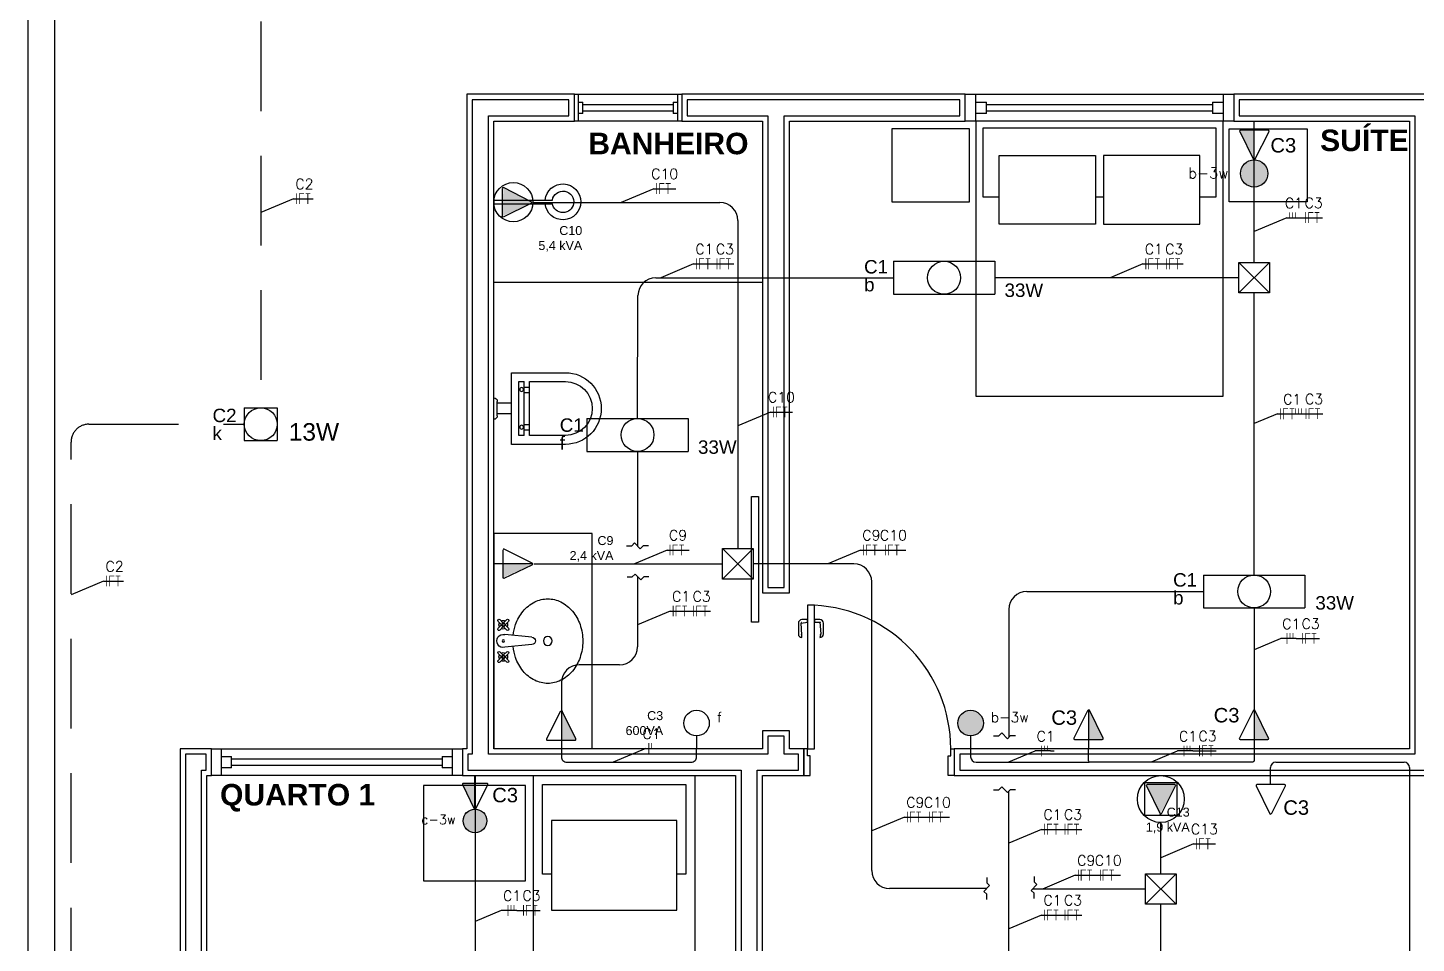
# Model space of a CAD drawing. Header units: millimetres. Extents: x 919107448 to 1838457809, y 576475876 to 1049404419.
# Drawn here: x 919228621 to 919229395, y 576497189 to 576497699 of the extents above; entities that cross this region are included whole.
import ezdxf
from ezdxf.enums import TextEntityAlignment as Align

# ---------------------------------------------------------------- set-up
doc = ezdxf.new("R2010")
doc.units = ezdxf.units.MM
doc.linetypes.add('DASHED', pattern=[0.75, 0.5, -0.25])
for name, color, linetype in [('3', 6, 'Continuous'), ('Arquitetura', 253, 'Continuous'), ('AZUL-SELO', 152, 'Continuous'), ('ENE-CAIXAS', 3, 'Continuous'), ('ENE-CIRCUITOS', 2, 'Continuous'), ('ENE-ELETRO_EMBUTIDO', 4, 'Continuous'), ('ENE-ELETRO_PISO', 4, 'DASHED'), ('ENE-FIAÇÃO', 2, 'Continuous'), ('ENE-INTERRUPTORES', 3, 'Continuous'), ('ENE-LUMINÁRIAS', 2, 'Continuous'), ('ENE-TABELAS', 1, 'Continuous'), ('ENE-TOMADAS', 3, 'Continuous')]:
    doc.layers.add(name, color=color, linetype=linetype)
doc.styles.add('Arial', font='arial.ttf')
doc.styles.add('R100', font='sasb____.pfb', dxfattribs={"height": 3})
doc.styles.add('SIMPLEX', font='simplex.shx')
doc.styles.get("Standard").update_dxf_attribs({"font": 'arial.ttf'})

# ---------------------------------------------------------------- blocks, each defined once
blk = doc.blocks.new('P80')
at = {"layer": 'Arquitetura'}
for points in [[(10, 0), (14, 0), (14, 80), (10, 80)], [(8, -15), (11.5, -15), (11.5, -4), (10, -4), (10, 0), (8, 0)], [(92, -15), (88.5, -15), (88.5, -4), (90, -4), (90, 0), (92, 0)]]:
    blk.add_lwpolyline(points, close=True, dxfattribs=at)
for points in [[(5, 70), (5, 64, 0.414214), (7, 62), (7, 63.5, -0.414214), (6.5, 64), (6.5, 70, -0.414214), (7, 70.5), (10, 70.5), (10, 72), (7, 72, 0.414214)], [(17.5, 64, -0.414214), (17, 63.5), (17, 62, 0.414214), (19, 64), (19, 70, 0.414214), (17, 72), (14, 72), (14, 70.5), (17, 70.5, -0.414214), (17.5, 70)]]:
    blk.add_lwpolyline(points, format="xyb", close=True, dxfattribs=at)
at = {"layer": 'Arquitetura', "linetype": 'Continuous'}
blk.add_arc((9.91, 0.01), 80.09, 359.99015, 87.07225, dxfattribs=at)
blk = doc.blocks.new('JAN')
at = {"layer": 'Arquitetura'}
for p, q in [((-50, -15), (-50, 0)), ((-50, 0), (50, 0)), ((-46, -15), (-46, 0)), ((46, 0), (46, -15)), ((50, 0), (50, -15)), ((-46, -4.375), (-42, -4.375)), ((-42, -10.625), (-42, -4.375)), ((42, -4.375), (46, -4.375)), ((42, -4.375), (42, -10.625)), ((-42, -5.625), (42, -5.625)), ((42, -9.375), (-42, -9.375)), ((50, -15), (-50, -15)), ((-42, -10.625), (-46, -10.625)), ((46, -10.625), (42, -10.625))]:
    blk.add_line(p, q, dxfattribs=at)
blk = doc.blocks.new('VASO')
at = {"layer": 'Arquitetura'}
for p, q in [((-20, 40), (-20, 10)), ((-15, 40), (-15, 20)), ((15, 20), (15, 40)), ((20, 10), (20, 40)), ((-15, 20), (15, 20)), ((-15, 17), (15, 17)), ((-15, 17), (-15, 14)), ((-12, 20), (-12, 17)), ((-9, 20), (-9, 17)), ((9, 17), (9, 20)), ((12, 17), (12, 20)), ((15, 14), (15, 17)), ((-20, 10), (20, 10)), ((-15, 14), (15, 14)), ((-3, 10), (-3, 2)), ((3, 10), (3, 2)), ((-6, 0), (6, 0)), ((-6, 0), (-6, 0)), ((-4, 2), (4, 2)), ((6, 0), (6, 0))]:
    blk.add_line(p, q, dxfattribs=at)
for centre in [(-10.42, 15.57), (10.58, 15.57)]:
    blk.add_circle(centre, 1.06, dxfattribs=at)
for centre, radius, start, end in [((0, 40), 20, 360, 180), ((0, 40), 15, 0, 180), ((-4, 0), 2, 90, 180), ((4, 0), 2, 0, 90)]:
    blk.add_arc(centre, radius, start, end, dxfattribs=at)
blk = doc.blocks.new('CHUV')
at = {"layer": 'Arquitetura'}
for p, q in [((0, 1), (32.72, 1)), ((0, -1), (0, 1)), ((0, -1), (32.72, -1))]:
    blk.add_line(p, q, dxfattribs=at)
for radius, start, end in [(10, 185.73917, 174.26083), (6, 9.59407, 170.40593), (6, 189.59407, 9.59407)]:
    blk.add_arc((38.63, 0), radius, start, end, dxfattribs=at)
blk = doc.blocks.new('TAMP1')
at = {"layer": 'Arquitetura'}
for p, q in [((-120, 0), (0, 0)), ((0, -55), (0, 0)), ((-120, -55), (-120, 0)), ((-72.02, -3.4), (-70.09, -5.33)), ((-70.09, -5.33), (-72.02, -7.26)), ((-71.03, -2.41), (-69.1, -4.34)), ((-69.1, -6.32), (-71.03, -8.25)), ((-67.17, -2.41), (-69.1, -4.34)), ((-69.1, -6.32), (-67.17, -8.25)), ((-66.18, -3.4), (-68.11, -5.33)), ((-68.11, -5.33), (-66.18, -7.26)), ((-62.14, -21.28), (-63.69, -6.23)), ((-58.15, -21.28), (-56.6, -6.23)), ((-54.11, -3.4), (-52.18, -5.33)), ((-52.18, -5.33), (-54.11, -7.26)), ((-53.12, -2.41), (-51.19, -4.34)), ((-51.19, -6.32), (-53.12, -8.25)), ((-49.26, -2.41), (-51.19, -4.34)), ((-51.19, -6.32), (-49.26, -8.25)), ((-48.27, -3.4), (-50.2, -5.33)), ((-50.2, -5.33), (-48.27, -7.26)), ((0, -55), (-120, -55))]:
    blk.add_line(p, q, dxfattribs=at)
blk.add_lwpolyline([(-63.21, -10.85, 0.054289), (-69.21, -12.2, 0.090532), (-76.66, -16.38, 0.10422), (-81.85, -22.9, 0.116509), (-83.57, -30.17, 0.116509), (-81.85, -37.45, 0.10422), (-76.66, -43.97, 0.090532), (-69.21, -48.15, 0.08277), (-60, -49.68, 0.08277), (-50.79, -48.15, 0.090532), (-43.34, -43.97, 0.10422), (-38.15, -37.45, 0.116509), (-36.43, -30.17, 0.116509), (-38.15, -22.9, 0.10422), (-43.34, -16.38, 0.090532), (-50.79, -12.2, 0.056834), (-57.07, -10.82, 0.056834)], format="xyb", dxfattribs=at)
for centre, radius in [((-69.1, -5.33), 0.99), ((-69.1, -5.33), 0.64), ((-60.14, -5.33), 0.64), ((-51.19, -5.33), 0.99), ((-51.19, -5.33), 0.64), ((-60.14, -30.19), 2.5)]:
    blk.add_circle(centre, radius, dxfattribs=at)
for centre, radius, start, end in [((-71.52, -2.91), 0.7, 45, 225), ((-71.52, -7.75), 0.7, 135, 315), ((-69.1, -5.33), 2.39, 152.03125, 207.96875), ((-69.1, -5.33), 2.39, 62.03125, 117.96875), ((-69.1, -5.33), 2.39, 242.03125, 297.96875), ((-66.68, -2.91), 0.7, 315, 135), ((-66.68, -7.75), 0.7, 225, 45), ((-69.1, -5.33), 2.39, 332.03125, 27.96875), ((-60.14, -5.33), 3.65, 345.77051, 194.22949), ((-53.61, -2.91), 0.7, 45, 225), ((-53.61, -7.75), 0.7, 135, 315), ((-51.19, -5.33), 2.39, 152.03125, 207.96875), ((-51.19, -5.33), 2.39, 62.03125, 117.96875), ((-51.19, -5.33), 2.39, 242.03125, 297.96875), ((-48.77, -2.91), 0.7, 315, 135), ((-48.77, -7.75), 0.7, 225, 45), ((-51.19, -5.33), 2.39, 332.03125, 27.96875), ((-60.14, -21.28), 2, 180, 0)]:
    blk.add_arc(centre, radius, start, end, dxfattribs=at)
blk = doc.blocks.new('cama de casal')
at = {"layer": 'Arquitetura'}
for p, q in [((919229256.19, 576497614.13), (919229256.19, 576497596.99)), ((919229274.5, 576497614.13), (919229256.19, 576497614.13)), ((919229274.5, 576497596.99), (919229274.5, 576497614.13)), ((919229335.47, 576497596.99), (919229335.47, 576497614.13)), ((919229335.47, 576497614.13), (919229353.78, 576497614.13)), ((919229353.78, 576497614.13), (919229353.78, 576497596.99)), ((919229256.19, 576497596.99), (919229274.5, 576497596.99)), ((919229353.78, 576497596.99), (919229335.47, 576497596.99))]:
    blk.add_line(p, q, dxfattribs=at)
at = {"layer": 'Arquitetura', "ltscale": 0.5}
for points in [[(919229334.03, 576497615.93), (919229275.95, 576497615.93), (919229275.95, 576497551.41), (919229334.03, 576497551.41)], [(919229281.43, 576497607.87), (919229304.02, 576497607.87), (919229304.02, 576497591.74), (919229281.43, 576497591.74)], [(919229328.54, 576497607.87), (919229305.96, 576497607.87), (919229305.96, 576497591.74), (919229328.54, 576497591.74)]]:
    blk.add_lwpolyline(points, close=True, dxfattribs=at)
for points in [[(919229328.54, 576497598.19), (919229332.41, 576497598.19), (919229332.41, 576497614.32), (919229277.56, 576497614.32), (919229277.56, 576497598.19), (919229281.43, 576497598.19)], [(919229304.02, 576497598.19), (919229305.96, 576497598.19)]]:
    blk.add_lwpolyline(points, dxfattribs=at)
blk = doc.blocks.new('Cama1')
at = {"layer": 'Arquitetura'}
for p, q in [((919228827.85, 576497275.45), (919228827.85, 576497212.7)), ((919228894.91, 576497275.45), (919228827.85, 576497275.45)), ((919228894.91, 576497212.7), (919228894.91, 576497275.45)), ((919228827.85, 576497212.7), (919228894.91, 576497212.7))]:
    blk.add_line(p, q, dxfattribs=at)
at = {"layer": 'Arquitetura', "ltscale": 0.5}
for points in [[(919228900.21, 576497282.07), (919229006.58, 576497282.07), (919229006.58, 576497057.53), (919228900.21, 576497057.53)], [(919228994.76, 576497252.53), (919228912.03, 576497252.53), (919228912.03, 576497193.44), (919228994.76, 576497193.44)]]:
    blk.add_lwpolyline(points, close=True, dxfattribs=at)
blk.add_lwpolyline([(919228912.03, 576497217.07), (919228906.12, 576497217.07), (919228906.12, 576497276.17), (919229000.67, 576497276.17), (919229000.67, 576497217.07), (919228994.76, 576497217.07)], dxfattribs=at)
blk = doc.blocks.new('*U84')
at = {"layer": 'ENE-TOMADAS'}
h = blk.add_hatch(color=256, dxfattribs=at)
h.dxf.hatch_style = 1
h.paths.add_polyline_path([(2278.406, 1294.6592, 0.286119), (2278.4016, 1294.662), (2278.4016, 1294.4979), (2278.4772, 1294.4979, 0.555066), (2278.4817, 1294.5051)])
at = {"layer": 'ENE-INTERRUPTORES', "color": 3}
blk.add_circle((2278.4016, 1294.7373), 0.0753, dxfattribs=at)
at = {"layer": 'ENE-TOMADAS'}
for p, q in [((2278.3971, 1294.6593), (2278.3194, 1294.5052)), ((2278.4016, 1294.662), (2278.4016, 1294.4979)), ((2278.4817, 1294.5051), (2278.406, 1294.6592)), ((2278.3239, 1294.4979), (2278.4772, 1294.4979)), ((2278.4016, 1294.4979), (2278.4016, 1294.4479))]:
    blk.add_line(p, q, dxfattribs=at)
for centre, start, end in [((2278.4016, 1294.657), 26.13269, 153.25441), ((2278.3239, 1294.5029), 153.25441, 270), ((2278.4772, 1294.5029), 270, 26.13269)]:
    blk.add_arc(centre, 0.005, start, end, dxfattribs=at)
blk = doc.blocks.new('*U88')
h = blk.add_hatch(color=3)
edge = h.paths.add_edge_path()
edge.add_arc((2279.419, 1294.572), 0.1, 0, 360)
at = {"color": 3}
blk.add_line((2279.419, 1294.472), (2279.419, 1294.372), dxfattribs=at)
blk.add_circle((2279.419, 1294.572), 0.1, dxfattribs=at)
blk = doc.blocks.new('*U91')
at = {"color": 3}
blk.add_line((2279.419, 1294.472), (2279.419, 1294.372), dxfattribs=at)
blk.add_circle((2279.419, 1294.572), 0.1, dxfattribs=at)
blk = doc.blocks.new('*U79')
at = {"layer": 'ENE-TOMADAS'}
h = blk.add_hatch(color=2, dxfattribs=at)
h.dxf.hatch_style = 1
h.paths.add_polyline_path([(2278.406, 1294.6592, 0.619553), (2278.3971, 1294.6593), (2278.3194, 1294.5052, 0.55857), (2278.3239, 1294.4979), (2278.4772, 1294.4979, 0.555066), (2278.4817, 1294.5051)])
for p, q in [((2278.3971, 1294.6593), (2278.3194, 1294.5052)), ((2278.4817, 1294.5051), (2278.406, 1294.6592)), ((2278.3239, 1294.4979), (2278.4772, 1294.4979))]:
    blk.add_line(p, q, dxfattribs=at)
blk.add_circle((2278.4, 1294.5599), 0.1086, dxfattribs=at)
for centre, start, end in [((2278.4016, 1294.657), 26.13269, 153.25441), ((2278.3239, 1294.5029), 153.25441, 270), ((2278.4772, 1294.5029), 270, 26.13269)]:
    blk.add_arc(centre, 0.005, start, end, dxfattribs=at)
blk = doc.blocks.new('*U102')
at = {"layer": 'ENE-TOMADAS'}
h = blk.add_hatch(color=256, dxfattribs=at)
h.dxf.hatch_style = 1
h.paths.add_polyline_path([(2278.4016, 1294.4979), (2278.4772, 1294.4979, 0.555066), (2278.4817, 1294.5051), (2278.406, 1294.6592, 0.286119), (2278.4016, 1294.662)])
for p, q in [((2278.3971, 1294.6593), (2278.3194, 1294.5052)), ((2278.4016, 1294.6607), (2278.4016, 1294.4965)), ((2278.4817, 1294.5051), (2278.406, 1294.6592)), ((2278.3239, 1294.4979), (2278.4772, 1294.4979)), ((2278.4016, 1294.4965), (2278.4016, 1294.4465))]:
    blk.add_line(p, q, dxfattribs=at)
for centre, start, end in [((2278.4016, 1294.657), 26.13269, 153.25441), ((2278.3239, 1294.5029), 153.25441, 270), ((2278.4772, 1294.5029), 270, 26.13269)]:
    blk.add_arc(centre, 0.005, start, end, dxfattribs=at)
blk = doc.blocks.new('*U104')
at = {"layer": 'ENE-TOMADAS'}
h = blk.add_hatch(color=2, dxfattribs=at)
h.dxf.hatch_style = 1
h.paths.add_polyline_path([(2278.406, 1294.6592, 0.619553), (2278.3971, 1294.6593), (2278.3194, 1294.5052, 0.55857), (2278.3239, 1294.4979), (2278.4772, 1294.4979, 0.555066), (2278.4817, 1294.5051)])
for p, q in [((2278.3971, 1294.6593), (2278.3194, 1294.5052)), ((2278.4817, 1294.5051), (2278.406, 1294.6592)), ((2278.3239, 1294.4979), (2278.4772, 1294.4979))]:
    blk.add_line(p, q, dxfattribs=at)
blk.add_lwpolyline([(2278.3116, 1294.4879), (2278.4916, 1294.4879), (2278.4916, 1294.6679), (2278.3116, 1294.6679)], close=True, dxfattribs=at)
blk.add_circle((2278.4016, 1294.5779), 0.13, dxfattribs=at)
for centre, start, end in [((2278.4016, 1294.657), 26.13269, 153.25441), ((2278.3239, 1294.5029), 153.25441, 270), ((2278.4772, 1294.5029), 270, 26.13269)]:
    blk.add_arc(centre, 0.005, start, end, dxfattribs=at)
blk = doc.blocks.new('*U78')
at = {"layer": 'ENE-TOMADAS'}
for p, q in [((2278.3971, 1294.6593), (2278.3194, 1294.5052)), ((2278.4817, 1294.5051), (2278.406, 1294.6592)), ((2278.3239, 1294.4979), (2278.4772, 1294.4979)), ((2278.4016, 1294.4979), (2278.4016, 1294.4479))]:
    blk.add_line(p, q, dxfattribs=at)
for centre, start, end in [((2278.4016, 1294.657), 26.13269, 153.25441), ((2278.3239, 1294.5029), 153.25441, 270), ((2278.4772, 1294.5029), 270, 26.13269)]:
    blk.add_arc(centre, 0.005, start, end, dxfattribs=at)
blk = doc.blocks.new('caixa de passagem')
at = {"layer": 'ENE-CAIXAS', "color": 1}
for p, q in [((919229720.2, 576497407), (919229682, 576497368.8)), ((919229720.2, 576497368.8), (919229682, 576497407))]:
    blk.add_line(p, q, dxfattribs=at)
at = {"layer": 'ENE-CAIXAS'}
blk.add_lwpolyline([(919229720.2, 576497368.8), (919229682, 576497368.8), (919229682, 576497407), (919229720.2, 576497407)], close=True, dxfattribs=at)
blk = doc.blocks.new('I')
at = {"layer": '3'}
for p, q in [((0, 0.0354), (-0.0177, 0.0177)), ((-0.0177, 0.0177), (0.0177, -0.0177)), ((0, 0.0677), (0, 0.0354)), ((0, -0.0354), (0.0177, -0.0177)), ((0, -0.0677), (0, -0.0354))]:
    blk.add_line(p, q, dxfattribs=at)
blk = doc.blocks.new('*U150')
at = {"layer": 'ENE-FIAÇÃO', "color": 1}
blk.add_line((0.1, 0), (-0.1, 0), dxfattribs=at)
at = {"layer": 'ENE-FIAÇÃO', "const_width": 0.0121}
for points in [[(-0.05, 0.091), (-0.05, -0.091)], [(0, 0.091), (0, 0)], [(0.05, 0.091), (0.05, 0)]]:
    blk.add_lwpolyline(points, dxfattribs=at)
blk = doc.blocks.new('*U146')
at = {"layer": 'ENE-FIAÇÃO', "color": 1}
blk.add_line((-0.165, -0.003), (0.167, -0.003), dxfattribs=at)
at = {"layer": 'ENE-FIAÇÃO', "const_width": 0.0121}
for points in [[(-0.115, 0.091), (-0.115, -0.091)], [(0.013, 0.085), (-0.066, 0.085), (-0.066, -0.091)], [(0.038, 0.085), (0.117, 0.085)], [(0.077, 0.085), (0.077, -0.091)]]:
    blk.add_lwpolyline(points, dxfattribs=at)
blk = doc.blocks.new('*U153')
at = {"layer": 'ENE-FIAÇÃO', "color": 1}
blk.add_line((-0.229, 0.002), (0.229, 0.002), dxfattribs=at)
at = {"layer": 'ENE-FIAÇÃO', "const_width": 0.0121}
for points in [[(-0.179, 0.093), (-0.179, -0.09)], [(-0.05, 0.087), (-0.129, 0.087), (-0.129, -0.09)], [(-0.025, 0.087), (0.054, 0.087)], [(0.015, 0.087), (0.015, -0.09)], [(0.079, 0.093), (0.079, 0.002)], [(0.129, 0.093), (0.129, 0.002)], [(0.179, 0.093), (0.179, 0.002)]]:
    blk.add_lwpolyline(points, dxfattribs=at)
blk = doc.blocks.new('*U151')
at = {"layer": 'ENE-FIAÇÃO', "color": 1}
blk.add_line((-0.1, 0), (0.1, 0), dxfattribs=at)
at = {"layer": 'ENE-FIAÇÃO', "const_width": 0.0121}
for points in [[(-0.05, 0.091), (-0.05, 0)], [(0, 0.091), (0, 0)], [(0.05, 0.091), (0.05, 0)]]:
    blk.add_lwpolyline(points, dxfattribs=at)
blk = doc.blocks.new('*U148')
at = {"layer": 'ENE-FIAÇÃO', "color": 1}
blk.add_line((-0.075, 0), (0.075, 0), dxfattribs=at)
at = {"layer": 'ENE-FIAÇÃO', "const_width": 0.0121}
for points in [[(-0.025, 0.091), (-0.025, -0.091)], [(0.025, 0.091), (0.025, 0)]]:
    blk.add_lwpolyline(points, dxfattribs=at)

msp = doc.modelspace()

# ---------------------------------------------------------------- hatches: boundary and pattern name
at = {"layer": 'AZUL-SELO'}
h = msp.add_hatch(color=3, dxfattribs=at)
h.dxf.hatch_style = 1
h.paths.add_polyline_path([(919229297.32, 576497617.94, 1), (919229312.48, 576497617.94, 1)])
h = msp.add_hatch(color=3, dxfattribs=at)
h.dxf.hatch_style = 1
h.paths.add_polyline_path([(919228863.56, 576497256.8, 1), (919228876.7, 576497256.8, 1)])

# ---------------------------------------------------------------- linework, layer by layer
at = {"layer": 'Arquitetura'}
for p, q in [((919228620.57, 576499029.07), (919228620.57, 576496029.07)), ((919228635.57, 576499014.07), (919228635.57, 576496029.07)), ((919229030.57, 576497557.07), (919228880.57, 576497557.07))]:
    msp.add_line(p, q, dxfattribs=at)
for points in [[(919229030.57, 576497307.07), (919229030.57, 576497297.07), (919229030.57, 576497297.07), (919228880.57, 576497297.07), (919228880.57, 576497647.07), (919228925.57, 576497647.07), (919228925.57, 576497662.07), (919228865.57, 576497662.07), (919228865.57, 576497297.07), (919228863.07, 576497297.07), (919228863.07, 576497282.07), (919229015.57, 576497282.07), (919229015.57, 576496984.07), (919229030.57, 576496984.07), (919229030.57, 576497282.07), (919229053.57, 576497282.07), (919229053.57, 576497297.07), (919229045.57, 576497297.07), (919229045.57, 576497307.07)], [(919229033.57, 576497304.07), (919229033.57, 576497294.07), (919228877.57, 576497294.07), (919228877.57, 576497650.07), (919228922.57, 576497650.07), (919228922.57, 576497659.07), (919228868.57, 576497659.07), (919228868.57, 576497294.07), (919228866.07, 576497294.07), (919228866.07, 576497285.07), (919229018.57, 576497285.07), (919229018.57, 576496987.07), (919229027.57, 576496987.07), (919229027.57, 576497285.07), (919229050.57, 576497285.07), (919229050.57, 576497294.07), (919229042.57, 576497294.07), (919229042.57, 576497304.07)], [(919229045.57, 576497384.07), (919229045.57, 576497647.07), (919229143.57, 576497647.07), (919229143.57, 576497662.07), (919228985.57, 576497662.07), (919228985.57, 576497647.07), (919229030.57, 576497647.07), (919229030.57, 576497384.07)], [(919229042.57, 576497387.07), (919229042.57, 576497650.07), (919229140.57, 576497650.07), (919229140.57, 576497659.07), (919228988.57, 576497659.07), (919228988.57, 576497650.07), (919229033.57, 576497650.07), (919229033.57, 576497387.07)], [(919229414.57, 576497297.07), (919229406.57, 576497297.07), (919229406.57, 576497647.07), (919229406.57, 576497647.07), (919229406.57, 576497662.07), (919229293.57, 576497662.07), (919229293.57, 576497647.07), (919229391.57, 576497647.07), (919229391.57, 576497297.07), (919229137.57, 576497297.07), (919229137.57, 576497282.07), (919229414.57, 576497282.07)], [(919229411.57, 576497294.07), (919229403.57, 576497294.07), (919229403.57, 576497650.07), (919229403.57, 576497650.07), (919229403.57, 576497659.07), (919229296.57, 576497659.07), (919229296.57, 576497650.07), (919229394.57, 576497650.07), (919229394.57, 576497294.07), (919229140.57, 576497294.07), (919229140.57, 576497285.07), (919229411.57, 576497285.07)], [(919229028.34, 576497367.66), (919229024.34, 576497367.66), (919229024.34, 576497437.66), (919229028.34, 576497437.66)], [(919228720.57, 576496877.07), (919229015.57, 576496877.07), (919229015.57, 576496869.07), (919229030.57, 576496869.07), (919229030.57, 576496900.07), (919229015.57, 576496900.07), (919229015.57, 576496892.07), (919228720.57, 576496892.07), (919228720.57, 576497282.07), (919228723.07, 576497282.07), (919228723.07, 576497297.07), (919228705.57, 576497297.07), (919228705.57, 576496179.07), (919228720.57, 576496179.07), (919228720.57, 576496567.07), (919228768.07, 576496567.07), (919228768.07, 576496582.07), (919228720.57, 576496582.07)], [(919228717.57, 576496880.07), (919229018.57, 576496880.07), (919229018.57, 576496872.07), (919229027.57, 576496872.07), (919229027.57, 576496897.07), (919229018.57, 576496897.07), (919229018.57, 576496889.07), (919228717.57, 576496889.07), (919228717.57, 576497285.07), (919228720.07, 576497285.07), (919228720.07, 576497294.07), (919228708.57, 576497294.07), (919228708.57, 576496182.07), (919228717.57, 576496182.07), (919228717.57, 576496570.07), (919228765.07, 576496570.07), (919228765.07, 576496579.07), (919228717.57, 576496579.07)]]:
    msp.add_lwpolyline(points, close=True, dxfattribs=at)
at = {"layer": 'AZUL-SELO'}
for centre, radius in [((919229304.9, 576497617.94), 7.58), ((919228870.13, 576497256.8), 6.57)]:
    msp.add_circle(centre, radius, dxfattribs=at)
at = {"layer": 'ENE-ELETRO_EMBUTIDO'}
for p, q in [((919229304.9, 576497568.29), (919229304.9, 576497647.07)), ((919228902.42, 576497601.73), (919229006.76, 576497601.73)), ((919229016.76, 576497591.73), (919229016.76, 576497408.67)), ((919228971.07, 576497559.78), (919229103.61, 576497559.78)), ((919228960.81, 576497481.25), (919228961.07, 576497549.82)), ((919228960.82, 576497462.9), (919228960.82, 576497410.18)), ((919229081.49, 576497400.16), (919229025.27, 576497400.16)), ((919228960.82, 576497393.07), (919228960.82, 576497353.85)), ((919229091.49, 576497229.09), (919229091.49, 576497390.16)), ((919229178.04, 576497384.76), (919229276.63, 576497384.76)), ((919229168.04, 576497374.76), (919229168.04, 576497303.45)), ((919229304.89, 576497375.58), (919229304.89, 576497294.07)), ((919228950.82, 576497343.85), (919228928.33, 576497343.85)), ((919228918.33, 576497333.85), (919228918.33, 576497318.38)), ((919229146.68, 576497297.07), (919229146.68, 576497292.57)), ((919229149.68, 576497289.57), (919229212.74, 576497289.57)), ((919229314.05, 576497282.07), (919229314.05, 576497286.57)), ((919229317.05, 576497289.57), (919229388.57, 576497289.57)), ((919229391.57, 576497286.57), (919229391.57, 576497174.7)), ((919228870.13, 576497282.07), (919228870.13, 576497174.7)), ((919229168.04, 576497174.7), (919229168.04, 576497273.4)), ((919229252.78, 576497227.3), (919229252.79, 576497255.9)), ((919229155.64, 576497219.09), (919229101.49, 576497219.09)), ((919229252.76, 576497176.88), (919229252.77, 576497210.29))]:
    msp.add_line(p, q, dxfattribs=at)
for points in [[(919229296.39, 576497559.78), (919229160.13, 576497559.78)], [(919229304.9, 576497393.94), (919229304.9, 576497551.27)], [(919228902.91, 576497400.16), (919229008.26, 576497400.16)], [(919229244.27, 576497218.79), (919229181.23, 576497218.81)]]:
    msp.add_lwpolyline(points, dxfattribs=at)
for points in [[(919228918.32, 576497296.68), (919228918.32, 576497292.57, 0.414214), (919228921.32, 576497289.57), (919228990.78, 576497289.57, 0.414214), (919228993.78, 576497292.57), (919228993.78, 576497297.07)], [(919229304.89, 576497294.07), (919229304.89, 576497290.57, -0.414214), (919229303.89, 576497289.57), (919229213.3, 576497289.57, -0.414214), (919229212.5, 576497290.37), (919229212.5, 576497297.07)]]:
    msp.add_lwpolyline(points, format="xyb", dxfattribs=at)
for centre, radius, start, end in [((919229006.76, 576497591.73), 10, 0, 90), ((919228971.07, 576497549.78), 10, 90, 179.78841), ((919229081.49, 576497390.16), 10, 0, 90), ((919229178.04, 576497374.76), 10, 90, 180), ((919228950.82, 576497353.85), 10, 270, 0), ((919228928.33, 576497333.85), 10, 90, 180), ((919229149.68, 576497292.57), 3, 180, 270), ((919229317.05, 576497286.57), 3, 90, 180), ((919229388.57, 576497286.57), 3, 0, 90), ((919229101.49, 576497229.09), 10, 180, 270)]:
    msp.add_arc(centre, radius, start, end, dxfattribs=at)
at = {"layer": 'ENE-ELETRO_PISO', "ltscale": 100}
for p, q in [((919228750.57, 576497852.74), (919228750.62, 576497487.25)), ((919228654.7, 576497478.06), (919228741.4, 576497478.08)), ((919228644.71, 576496933.38), (919228644.71, 576497468.06))]:
    msp.add_line(p, q, dxfattribs=at)
msp.add_arc((919228654.71, 576497468.06), 10, 90.00871, 180, dxfattribs=at)
at = {"layer": 'ENE-FIAÇÃO', "color": 240}
msp.add_line((919229328.92, 576497483.85), (919229329.32, 576497483.85), dxfattribs=at)
at = {"layer": 'ENE-FIAÇÃO', "color": 1}
for points in [[(919228768.81, 576497603.78), (919228750.6, 576497596.11)], [(919228969.84, 576497609.41), (919228951.63, 576497601.73)], [(919229323.11, 576497593.24), (919229304.9, 576497585.57)], [(919228992.01, 576497567.45), (919228973.8, 576497559.78)], [(919229242.77, 576497567.45), (919229224.56, 576497559.78)], [(919229034.97, 576497484.81), (919229016.76, 576497477.14)], [(919229317.88, 576497483.85), (919229304.9, 576497478.38)], [(919228977.31, 576497407.84), (919228959.11, 576497400.16)], [(919229085.18, 576497407.84), (919229066.97, 576497400.16)], [(919228662.91, 576497390.52), (919228644.71, 576497382.84)], [(919228979.03, 576497373.78), (919228960.82, 576497366.11)], [(919229319.46, 576497358.43), (919229304.89, 576497352.29)], [(919228965.47, 576497297.25), (919228947.27, 576497289.57)], [(919229182.46, 576497295.71), (919229167.89, 576497289.57)], [(919229261.89, 576497295.71), (919229247.33, 576497289.57)], [(919229109.7, 576497258.87), (919229091.49, 576497251.2)], [(919229186.25, 576497252.06), (919229168.04, 576497244.39)], [(919229270.99, 576497243.93), (919229252.79, 576497236.26)], [(919229205.05, 576497226.48), (919229186.84, 576497218.81)], [(919228884.7, 576497206.76), (919228870.13, 576497200.62)], [(919229186.25, 576497204.25), (919229168.04, 576497196.58)]]:
    msp.add_lwpolyline(points, dxfattribs=at)
at = {"layer": 'ENE-LUMINÁRIAS'}
for p, q in [((919229103.61, 576497568.96), (919229160.13, 576497568.96)), ((919229103.61, 576497568.96), (919229103.61, 576497550.6)), ((919229160.13, 576497568.96), (919229160.13, 576497550.6)), ((919229103.61, 576497550.6), (919229160.13, 576497550.6)), ((919228741.4, 576497487.25), (919228759.75, 576497487.25)), ((919228741.4, 576497487.25), (919228741.4, 576497468.89)), ((919228759.75, 576497487.25), (919228759.75, 576497468.89)), ((919228932.56, 576497481.25), (919228989.08, 576497481.25)), ((919228932.56, 576497481.25), (919228932.56, 576497462.9)), ((919228989.08, 576497481.25), (919228989.08, 576497462.9)), ((919228741.4, 576497468.89), (919228759.75, 576497468.89)), ((919228932.56, 576497462.9), (919228989.08, 576497462.9)), ((919229276.63, 576497393.94), (919229333.16, 576497393.94)), ((919229276.63, 576497393.94), (919229276.63, 576497375.58)), ((919229333.16, 576497393.94), (919229333.16, 576497375.58)), ((919229276.63, 576497375.58), (919229333.16, 576497375.58))]:
    msp.add_line(p, q, dxfattribs=at)
for centre in [(919229131.87, 576497559.78), (919228750.57, 576497478.07), (919228960.82, 576497472.07), (919229304.89, 576497384.76)]:
    msp.add_circle(centre, 9.18, dxfattribs=at)
at = {"layer": 'ENE-TABELAS'}
for p, q in [((919228980.88, 576497609.41), (919228982.11, 576497609.41)), ((919229329.75, 576497593.24), (919229331.94, 576497593.24)), ((919229003.05, 576497567.45), (919229003.45, 576497567.45)), ((919229253.81, 576497567.45), (919229254.21, 576497567.45)), ((919229046.01, 576497484.81), (919229047.24, 576497484.81)), ((919228988.35, 576497407.84), (919228989.59, 576497407.84)), ((919229096.22, 576497407.84), (919229097.45, 576497407.84)), ((919229108.49, 576497407.84), (919229110.46, 576497407.83)), ((919228990.07, 576497373.78), (919228990.47, 576497373.78)), ((919229319.7, 576497358.52), (919229319.46, 576497358.43)), ((919229321.63, 576497358.52), (919229319.7, 576497358.52)), ((919229328.28, 576497358.52), (919229330.28, 576497358.52)), ((919229182.7, 576497295.81), (919229182.46, 576497295.71)), ((919229184.63, 576497295.81), (919229182.7, 576497295.81)), ((919229191.28, 576497295.81), (919229193.28, 576497295.81)), ((919229262.13, 576497295.81), (919229261.89, 576497295.71)), ((919229264.07, 576497295.81), (919229262.13, 576497295.81)), ((919229270.71, 576497295.81), (919229272.71, 576497295.81)), ((919229120.74, 576497258.87), (919229121.97, 576497258.87)), ((919229133.01, 576497258.87), (919229134.98, 576497258.86)), ((919229197.29, 576497252.06), (919229197.69, 576497252.06)), ((919229282.03, 576497243.93), (919229283.26, 576497243.93)), ((919229216.09, 576497226.48), (919229217.32, 576497226.48)), ((919229228.36, 576497226.48), (919229230.32, 576497226.47)), ((919228884.93, 576497206.86), (919228884.7, 576497206.76)), ((919228886.87, 576497206.86), (919228884.93, 576497206.86)), ((919228893.51, 576497206.86), (919228895.52, 576497206.86)), ((919229197.29, 576497204.25), (919229197.69, 576497204.25))]:
    msp.add_line(p, q, dxfattribs=at)

# ---------------------------------------------------------------- block references
at = {"color": 4}
for name, p, xscale, yscale, zscale, rotation in [('*U84', (919458679.89, 576627963.85), 100.6736407914391, 100.6736407914391, 100.6736407914391, 179.9999969692831), ('*U79', (919098563.47, 576726976.73), 100.6736407914391, 100.6736407914391, 100.6736407914391, 269.9999969692831), ('*U102', (919098563.95, 576726775.16), 100.6736407914392, 100.6736407914392, 100.6736407914392, 269.9999948566795), ('*U102', (918999543.33, 576366980.06), 100.6736407914391, 100.6736407914391, 100.6736407914391, 359.9999940256827), ('*U102', (918999837.52, 576366980.44), 100.6736407914391, 100.6736407914391, 100.6736407914391, 359.9999969692831), ('*U102', (918999929.91, 576366980.44), 100.6736407914391, 100.6736407914391, 100.6736407914391, 359.9999969692831), ('*U84', (919427854.8, 576610332.94), 87.33520404667817, 87.33520404667817, 87.33520404667817, 179.9999969692831), ('*U104', (919458627.79, 576627598.85), 100.6736407914391, 100.6736407914391, 100.6736407914391, 179.999996969283), ('*U78', (919458689.04, 576627598.84), 100.6736407914391, 100.6736407914391, 100.6736407914391, 179.999996969283)]:
    msp.add_blockref(name, p, dxfattribs=dict(at, xscale=xscale, yscale=yscale, zscale=zscale, rotation=rotation))
at = {"layer": '3', "xscale": -90.32561945039905, "yscale": 90.32561945039905, "zscale": 90.32561945039905, "rotation": 90}
for p in [(919228960.78, 576497410.21), (919228961.06, 576497392.86), (919229165.61, 576497304.25), (919229165.6, 576497274.18)]:
    msp.add_blockref('I', p, dxfattribs=at)
at = {"layer": '3', "xscale": -90.32561945039905, "yscale": 90.32561945039905, "zscale": 90.32561945039905}
for p in [(919229155.64, 576497219.09), (919229182.05, 576497219.64)]:
    msp.add_blockref('I', p, dxfattribs=at)
at = {"layer": 'Arquitetura'}
for p, xscale in [((919228955.57, 576497662.07), 0.5999999999985448), ((919229218.57, 576497662.07), 1.5), ((919228793.07, 576497297.07), 1.400000000001455)]:
    msp.add_blockref('JAN', p, dxfattribs=dict(at, xscale=xscale))
at = {"layer": 'Arquitetura', "xscale": 2.376212463152352, "yscale": 2.376212463152352, "zscale": 2.376212463152352}
msp.add_blockref('cama de casal', (-1265054912.43, -793383172.89), dxfattribs=at)
at = {"layer": 'Arquitetura', "xscale": -1}
for name, p, rotation in [('CHUV', (919228880.57, 576497602.07), 180), ('VASO', (919228880.57, 576497486.81), 270), ('TAMP1', (919228880.57, 576497297.07), 90)]:
    msp.add_blockref(name, p, dxfattribs=dict(at, rotation=rotation))
at = {"layer": 'Arquitetura'}
msp.add_blockref('P80', (919229045.57, 576497297.07), dxfattribs=at)
at = {"layer": 'AZUL-SELO', "xscale": 0.846742886626804, "yscale": 0.846742886626804, "zscale": 0.846742886626804}
msp.add_blockref('Cama1', (140878370.29, 88352309.32), dxfattribs=at)
at = {"layer": 'ENE-FIAÇÃO', "color": 3}
ref = msp.add_blockref('*U146', (919228975.33, 576497609.51), dxfattribs=dict(at, xscale=33.22527574230886, yscale=33.22527574230886, zscale=33.22527574230886))
ref.add_attrib('QXXX', 'C10', dxfattribs={"color": 7, "height": 5.763, "style": 'SIMPLEX'}).set_placement((919228975.97, 576497614.8), align=Align.CENTER)
ref = msp.add_blockref('*U146', (919228774.3, 576497603.88), dxfattribs=dict(at, xscale=33.22527574230886, yscale=33.22527574230886, zscale=33.22527574230886))
ref.add_attrib('QXXX', 'C2', dxfattribs={"color": 7, "height": 5.763, "style": 'SIMPLEX'}).set_placement((919228774.94, 576497609.17), align=Align.CENTER)
ref = msp.add_blockref('*U151', (919229326.43, 576497593.24), dxfattribs=dict(at, xscale=33.22527574230886, yscale=33.22527574230886, zscale=33.22527574230886))
ref.add_attrib('QXXX', 'C1', dxfattribs={"color": 7, "height": 5.763, "style": 'SIMPLEX'}).set_placement((919229327.06, 576497598.53), align=Align.CENTER)
ref = msp.add_blockref('*U146', (919229337.44, 576497593.34), dxfattribs=dict(at, xscale=33.22527574230886, yscale=33.22527574230886, zscale=33.22527574230886))
ref.add_attrib('QXXX', 'C3', dxfattribs={"color": 7, "height": 5.763, "style": 'SIMPLEX'}).set_placement((919229338.07, 576497598.63), align=Align.CENTER)
ref = msp.add_blockref('*U146', (919228997.5, 576497567.55), dxfattribs=dict(at, xscale=33.22527574230886, yscale=33.22527574230886, zscale=33.22527574230886))
ref.add_attrib('QXXX', 'C1', dxfattribs={"color": 7, "height": 5.763, "style": 'SIMPLEX'}).set_placement((919228998.14, 576497572.84), align=Align.CENTER)
ref = msp.add_blockref('*U146', (919229008.95, 576497567.55), dxfattribs=dict(at, xscale=33.22527574230886, yscale=33.22527574230886, zscale=33.22527574230886))
ref.add_attrib('QXXX', 'C3', dxfattribs={"color": 7, "height": 5.763, "style": 'SIMPLEX'}).set_placement((919229009.58, 576497572.84), align=Align.CENTER)
ref = msp.add_blockref('*U146', (919229248.26, 576497567.55), dxfattribs=dict(at, xscale=33.22527574230886, yscale=33.22527574230886, zscale=33.22527574230886))
ref.add_attrib('QXXX', 'C1', dxfattribs={"color": 7, "height": 5.763, "style": 'SIMPLEX'}).set_placement((919229248.89, 576497572.84), align=Align.CENTER)
ref = msp.add_blockref('*U146', (919229259.7, 576497567.55), dxfattribs=dict(at, xscale=33.22527574230886, yscale=33.22527574230886, zscale=33.22527574230886))
ref.add_attrib('QXXX', 'C3', dxfattribs={"color": 7, "height": 5.763, "style": 'SIMPLEX'}).set_placement((919229260.33, 576497572.84), align=Align.CENTER)
at = {"layer": 'ENE-FIAÇÃO', "xscale": 0.4458929892819983, "yscale": 0.4458929892819983, "zscale": 0.4458929892819983}
for p in [(509351225.63, 319441416.17), (509350937.5, 319441256.55), (509351173.51, 319441075.18)]:
    msp.add_blockref('caixa de passagem', p, dxfattribs=at)
at = {"layer": 'ENE-FIAÇÃO', "color": 3}
ref = msp.add_blockref('*U146', (919229040.46, 576497484.91), dxfattribs=dict(at, xscale=33.22527574230886, yscale=33.22527574230886, zscale=33.22527574230886))
ref.add_attrib('QXXX', 'C10', dxfattribs={"color": 7, "height": 5.763, "style": 'SIMPLEX'}).set_placement((919229041.1, 576497490.2), align=Align.CENTER)
ref = msp.add_blockref('*U153', (919229325.49, 576497483.8), dxfattribs=dict(at, xscale=33.22527574230886, yscale=33.22527574230886, zscale=33.22527574230886))
ref.add_attrib('QXXX', 'C1', dxfattribs={"color": 7, "height": 5.763, "style": 'SIMPLEX'}).set_placement((919229326.12, 576497489.09), align=Align.CENTER)
ref = msp.add_blockref('*U146', (919229337.65, 576497483.95), dxfattribs=dict(at, xscale=33.22527574230886, yscale=33.22527574230886, zscale=33.22527574230886))
ref.add_attrib('QXXX', 'C3', dxfattribs={"color": 7, "height": 5.763, "style": 'SIMPLEX'}).set_placement((919229338.29, 576497489.24), align=Align.CENTER)
ref = msp.add_blockref('*U146', (919228982.81, 576497407.94), dxfattribs=dict(at, xscale=33.22527574230886, yscale=33.22527574230886, zscale=33.22527574230886))
ref.add_attrib('QXXX', 'C9', dxfattribs={"color": 7, "height": 5.763, "style": 'SIMPLEX'}).set_placement((919228983.44, 576497413.22), align=Align.CENTER)
ref = msp.add_blockref('*U146', (919229090.67, 576497407.94), dxfattribs=dict(at, xscale=33.22527574230886, yscale=33.22527574230886, zscale=33.22527574230886))
ref.add_attrib('QXXX', 'C9', dxfattribs={"color": 7, "height": 5.763, "style": 'SIMPLEX'}).set_placement((919229091.31, 576497413.22), align=Align.CENTER)
ref = msp.add_blockref('*U146', (919229102.95, 576497407.94), dxfattribs=dict(at, xscale=33.22527574230886, yscale=33.22527574230886, zscale=33.22527574230886))
ref.add_attrib('QXXX', 'C10', dxfattribs={"color": 7, "height": 5.763, "style": 'SIMPLEX'}).set_placement((919229103.58, 576497413.22), align=Align.CENTER)
ref = msp.add_blockref('*U146', (919228668.41, 576497390.61), dxfattribs=dict(at, xscale=33.22527574230886, yscale=33.22527574230886, zscale=33.22527574230886))
ref.add_attrib('QXXX', 'C2', dxfattribs={"color": 7, "height": 5.763, "style": 'SIMPLEX'}).set_placement((919228669.04, 576497395.9), align=Align.CENTER)
ref = msp.add_blockref('*U146', (919228984.52, 576497373.88), dxfattribs=dict(at, xscale=33.22527574230886, yscale=33.22527574230886, zscale=33.22527574230886))
ref.add_attrib('QXXX', 'C1', dxfattribs={"color": 7, "height": 5.763, "style": 'SIMPLEX'}).set_placement((919228985.15, 576497379.17), align=Align.CENTER)
ref = msp.add_blockref('*U146', (919228995.96, 576497373.88), dxfattribs=dict(at, xscale=33.22527574230886, yscale=33.22527574230886, zscale=33.22527574230886))
ref.add_attrib('QXXX', 'C3', dxfattribs={"color": 7, "height": 5.763, "style": 'SIMPLEX'}).set_placement((919228996.6, 576497379.17), align=Align.CENTER)
ref = msp.add_blockref('*U150', (919229324.95, 576497358.52), dxfattribs=dict(at, xscale=33.22527574230886, yscale=33.22527574230886, zscale=33.22527574230886))
ref.add_attrib('QXXX', 'C1', dxfattribs={"color": 7, "height": 5.763, "style": 'SIMPLEX'}).set_placement((919229325.59, 576497363.81), align=Align.CENTER)
ref = msp.add_blockref('*U146', (919229335.77, 576497358.62), dxfattribs=dict(at, xscale=33.22527574230886, yscale=33.22527574230886, zscale=33.22527574230886))
ref.add_attrib('QXXX', 'C3', dxfattribs={"color": 7, "height": 5.763, "style": 'SIMPLEX'}).set_placement((919229336.41, 576497363.91), align=Align.CENTER)
ref = msp.add_blockref('*U148', (919228967.95, 576497297.25), dxfattribs=dict(at, xscale=33.22527574230886, yscale=33.22527574230886, zscale=33.22527574230886))
ref.add_attrib('QXXX', 'C1', dxfattribs={"color": 7, "height": 5.763, "style": 'SIMPLEX'}).set_placement((919228968.58, 576497302.54), align=Align.CENTER)
ref = msp.add_blockref('*U150', (919229187.96, 576497295.81), dxfattribs=dict(at, xscale=33.22527574230886, yscale=33.22527574230886, zscale=33.22527574230886))
ref.add_attrib('QXXX', 'C1', dxfattribs={"color": 7, "height": 5.763, "style": 'SIMPLEX'}).set_placement((919229188.59, 576497301.1), align=Align.CENTER)
ref = msp.add_blockref('*U150', (919229267.39, 576497295.81), dxfattribs=dict(at, xscale=33.22527574230886, yscale=33.22527574230886, zscale=33.22527574230886))
ref.add_attrib('QXXX', 'C1', dxfattribs={"color": 7, "height": 5.763, "style": 'SIMPLEX'}).set_placement((919229268.02, 576497301.1), align=Align.CENTER)
ref = msp.add_blockref('*U146', (919229278.21, 576497295.91), dxfattribs=dict(at, xscale=33.22527574230886, yscale=33.22527574230886, zscale=33.22527574230886))
ref.add_attrib('QXXX', 'C3', dxfattribs={"color": 7, "height": 5.763, "style": 'SIMPLEX'}).set_placement((919229278.84, 576497301.2), align=Align.CENTER)
ref = msp.add_blockref('*U146', (919229115.19, 576497258.97), dxfattribs=dict(at, xscale=33.22527574230886, yscale=33.22527574230886, zscale=33.22527574230886))
ref.add_attrib('QXXX', 'C9', dxfattribs={"color": 7, "height": 5.763, "style": 'SIMPLEX'}).set_placement((919229115.83, 576497264.26), align=Align.CENTER)
ref = msp.add_blockref('*U146', (919229127.47, 576497258.97), dxfattribs=dict(at, xscale=33.22527574230886, yscale=33.22527574230886, zscale=33.22527574230886))
ref.add_attrib('QXXX', 'C10', dxfattribs={"color": 7, "height": 5.763, "style": 'SIMPLEX'}).set_placement((919229128.1, 576497264.26), align=Align.CENTER)
ref = msp.add_blockref('*U146', (919229191.74, 576497252.16), dxfattribs=dict(at, xscale=33.22527574230886, yscale=33.22527574230886, zscale=33.22527574230886))
ref.add_attrib('QXXX', 'C1', dxfattribs={"color": 7, "height": 5.763, "style": 'SIMPLEX'}).set_placement((919229192.38, 576497257.45), align=Align.CENTER)
ref = msp.add_blockref('*U146', (919229203.18, 576497252.16), dxfattribs=dict(at, xscale=33.22527574230886, yscale=33.22527574230886, zscale=33.22527574230886))
ref.add_attrib('QXXX', 'C3', dxfattribs={"color": 7, "height": 5.763, "style": 'SIMPLEX'}).set_placement((919229203.82, 576497257.45), align=Align.CENTER)
ref = msp.add_blockref('*U146', (919229276.49, 576497244.03), dxfattribs=dict(at, xscale=33.22527574230886, yscale=33.22527574230886, zscale=33.22527574230886))
ref.add_attrib('QXXX', 'C13', dxfattribs={"color": 7, "height": 5.763, "style": 'SIMPLEX'}).set_placement((919229277.12, 576497249.32), align=Align.CENTER)
ref = msp.add_blockref('*U146', (919229210.54, 576497226.58), dxfattribs=dict(at, xscale=33.22527574230886, yscale=33.22527574230886, zscale=33.22527574230886))
ref.add_attrib('QXXX', 'C9', dxfattribs={"color": 7, "height": 5.763, "style": 'SIMPLEX'}).set_placement((919229211.17, 576497231.87), align=Align.CENTER)
ref = msp.add_blockref('*U146', (919229222.81, 576497226.58), dxfattribs=dict(at, xscale=33.22527574230886, yscale=33.22527574230886, zscale=33.22527574230886))
ref.add_attrib('QXXX', 'C10', dxfattribs={"color": 7, "height": 5.763, "style": 'SIMPLEX'}).set_placement((919229223.45, 576497231.87), align=Align.CENTER)
ref = msp.add_blockref('*U150', (919228890.19, 576497206.86), dxfattribs=dict(at, xscale=33.22527574230886, yscale=33.22527574230886, zscale=33.22527574230886))
ref.add_attrib('QXXX', 'C1', dxfattribs={"color": 7, "height": 5.763, "style": 'SIMPLEX'}).set_placement((919228890.82, 576497212.15), align=Align.CENTER)
ref = msp.add_blockref('*U146', (919228901.01, 576497206.96), dxfattribs=dict(at, xscale=33.22527574230886, yscale=33.22527574230886, zscale=33.22527574230886))
ref.add_attrib('QXXX', 'C3', dxfattribs={"color": 7, "height": 5.763, "style": 'SIMPLEX'}).set_placement((919228901.64, 576497212.25), align=Align.CENTER)
ref = msp.add_blockref('*U146', (919229191.74, 576497204.35), dxfattribs=dict(at, xscale=33.22527574230886, yscale=33.22527574230886, zscale=33.22527574230886))
ref.add_attrib('QXXX', 'C1', dxfattribs={"color": 7, "height": 5.763, "style": 'SIMPLEX'}).set_placement((919229192.38, 576497209.64), align=Align.CENTER)
ref = msp.add_blockref('*U146', (919229203.18, 576497204.35), dxfattribs=dict(at, xscale=33.22527574230886, yscale=33.22527574230886, zscale=33.22527574230886))
ref.add_attrib('QXXX', 'C3', dxfattribs={"color": 7, "height": 5.763, "style": 'SIMPLEX'}).set_placement((919229203.82, 576497209.64), align=Align.CENTER)
at = {"layer": 'ENE-INTERRUPTORES', "color": 3, "xscale": 71.36565621352335, "yscale": 71.36565621352335, "zscale": 71.36565621352335, "rotation": 0.01017525348289585}
for name, p in [('*U91', (919066337.92, 576404894.48)), ('*U88', (919066490.83, 576404894.48))]:
    msp.add_blockref(name, p, dxfattribs=at)

# ---------------------------------------------------------------- texts
at = {"layer": 'Arquitetura', "style": 'R100'}
for s, p in [('SUÍTE', (919229341.72, 576497630.4)), ('BANHEIRO ', (919228933.34, 576497628.64)), ('QUARTO 1', (919228727.85, 576497265.41))]:
    msp.add_text(s, height=12, dxfattribs=at).set_placement(p)
at = {"layer": 'ENE-CIRCUITOS', "style": 'SIMPLEX'}
for s, height, p in [('b-3w', 6.022, (919229268.15, 576497618.16)), ('f', 5.69, (919229005.09, 576497314.66)), ('b-3w', 5.692, (919229157.99, 576497314.66)), ('c-3w', 5.224, (919228840.14, 576497257.56))]:
    msp.add_text(s, height=height, dxfattribs=at).set_placement(p, align=Align.MIDDLE_LEFT)
at = {"layer": 'ENE-CIRCUITOS', "attachment_point": 6, "rotation": 360}
for s, width, heights, insert, char_height in [('C3', 44.5276, [0], (919229328.35, 576497633.58), 8.054), ('C10\\P5,4 kVA', 44.5276, [0], (919228929.96, 576497581.45), 5), ('C9\\P2,4 kVA', 44.0134, [15.46], (919228947.38, 576497408.53), 5), ('C3\\P600VA', 44.5276, [0], (919228975.11, 576497311.31), 5), ('C3', 44.5276, [0], (919229206.09, 576497314.36), 8.054), ('C3', 44.5276, [0], (919229296.7, 576497315.7), 8.054), ('C3', 44.5276, [0], (919228894.14, 576497271.15), 8.054), ('C13\\P1,9 kVA', 44.5276, [0], (919229268.92, 576497257.05), 5), ('C3', 44.5276, [0], (919229335.54, 576497264.19), 8.054)]:
    msp.add_mtext_dynamic_manual_height_columns(s, width=width, gutter_width=48.73, heights=heights, dxfattribs=dict(at, insert=insert, char_height=char_height))
at = {"layer": 'ENE-LUMINÁRIAS', "char_height": 7.5, "attachment_point": 7, "line_spacing_factor": 0.798, "style": 'Arial'}
for s, insert, width in [('\\pt0,7.5;C1\\Pb', (919229087.23, 576497552.05), 11.7378), ('33W', (919229165.61, 576497548.93), 46.9512), ('\\pt0,7.5;C2\\Pk', (919228723.68, 576497469.24), 11.7378), ('\\pt0,7.5;C1\\Pf', (919228917.42, 576497463.84), 11.7378), ('33W', (919228994.56, 576497461.45), 46.9512), ('\\pt0,7.5;C1\\Pb', (919229259.65, 576497377.4), 11.7378), ('33W', (919229339.03, 576497374.57), 46.9512)]:
    msp.add_mtext(s, dxfattribs=dict(at, insert=insert, width=width))
at = {"layer": 'ENE-LUMINÁRIAS', "insert": (919228762.41, 576497468.75), "char_height": 9.781, "width": 46.9468, "attachment_point": 7, "rotation": 0.00784, "line_spacing_factor": 0.798, "style": 'Arial'}
msp.add_mtext(' 13W', dxfattribs=at)

doc.saveas('drawing.dxf')
